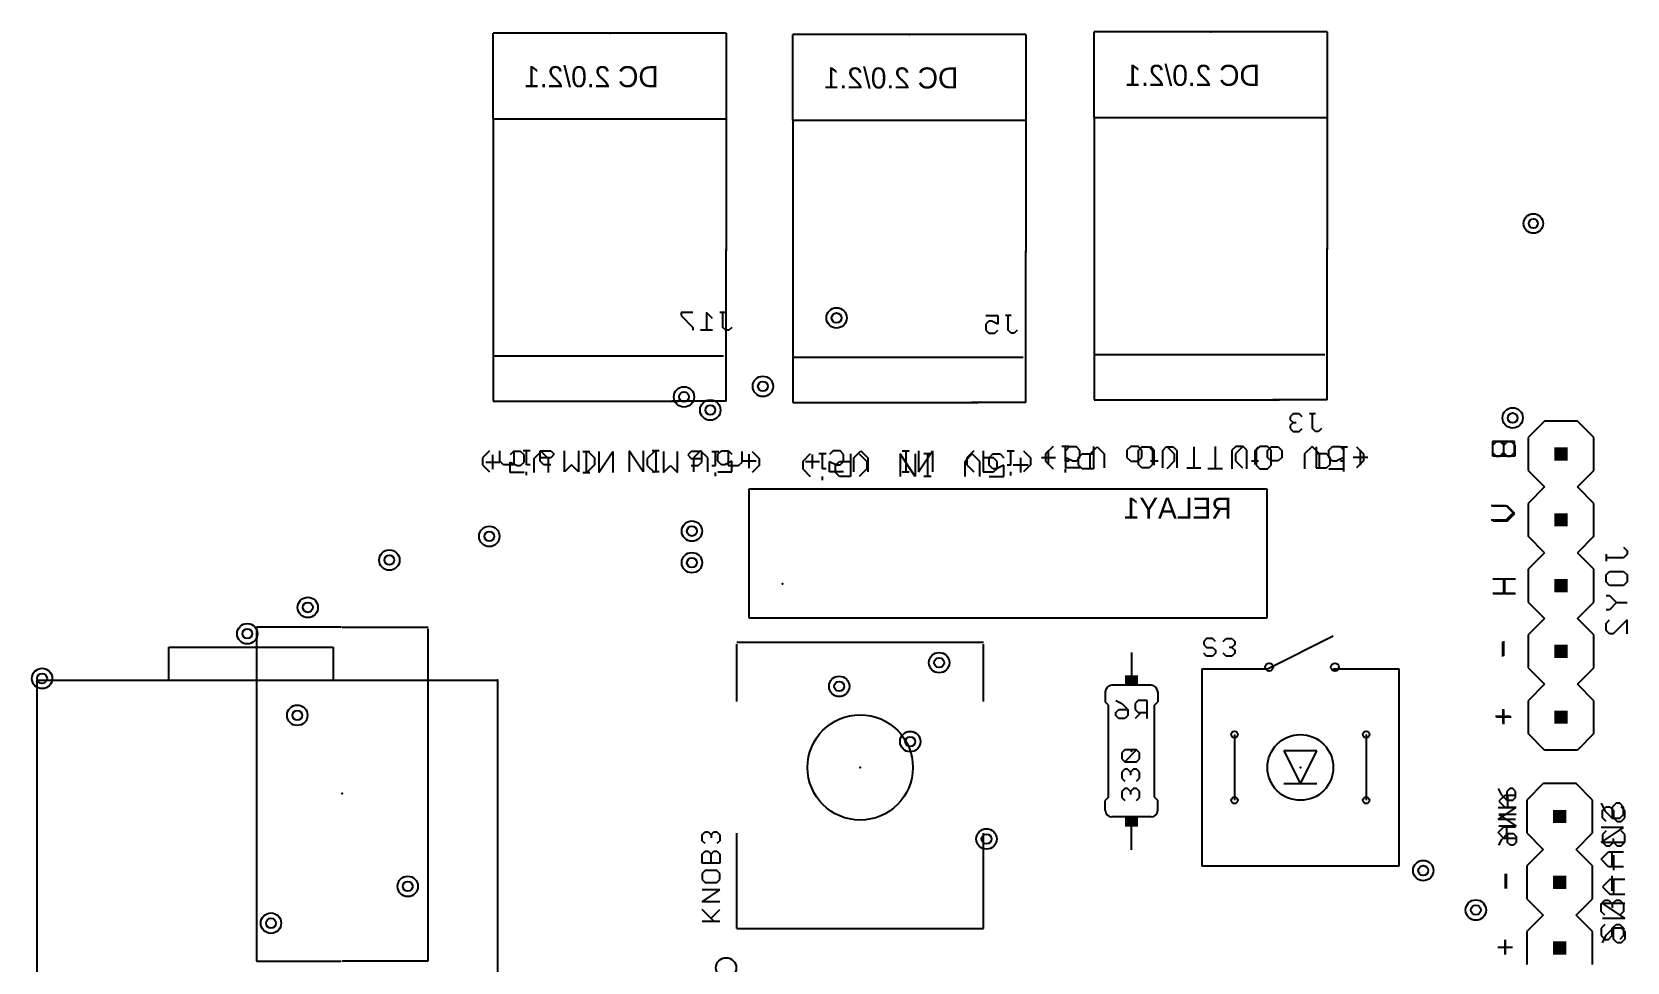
# Model space of a CAD drawing. Extents: x 0 to 100, y 1 to 103.
# Drawn here: x 38 to 99.6, y 67.5 to 103.4 of the extents above; entities that cross this region are included whole.
import ezdxf
from ezdxf.enums import TextEntityAlignment as Align

# ---------------------------------------------------------------- set-up
doc = ezdxf.new("R2010")
doc.units = 0
for name, color, linetype in [('18', 82, 'CONTINUOUS'), ('21', 253, 'CONTINUOUS'), ('22', 253, 'CONTINUOUS'), ('23', 7, 'CONTINUOUS'), ('24', 7, 'CONTINUOUS'), ('25', 253, 'CONTINUOUS'), ('26', 253, 'CONTINUOUS'), ('27', 253, 'CONTINUOUS'), ('28', 253, 'CONTINUOUS'), ('44', 253, 'CONTINUOUS'), ('52', 253, 'CONTINUOUS')]:
    doc.layers.add(name, color=color, linetype=linetype)

# ---------------------------------------------------------------- blocks, each defined once
blk = doc.blocks.new('RECT')
blk.add_solid([(-0.5, -0.5), (0.5, -0.5), (-0.5, 0.5), (0.5, 0.5)])
blk = doc.blocks.new('ROUNDV')
blk.add_circle((0, 0), 0.5)

msp = doc.modelspace()

# ---------------------------------------------------------------- linework, layer by layer
at = {"layer": '21'}
for p, q in [((49.97, 80.41), (46.68, 80.41)), ((46.68, 80.41), (46.68, 67.52)), ((50, 80.41), (53.31, 80.41)), ((53.302, 80.35), (53.302, 67.523)), ((74.7625, 79.826), (65.2375, 79.826)), ((65.2375, 77.54), (65.2375, 79.7625)), ((74.7625, 77.54), (74.7625, 79.7625)), ((85.73, 78.81), (88.27, 80.08)), ((83.19, 78.81), (83.19, 71.19)), ((83.19, 78.81), (85.73, 78.81)), ((88.27, 78.81), (90.81, 78.81)), ((90.81, 71.19), (90.81, 78.81)), ((84.46, 76.27), (84.46, 73.73)), ((89.54, 76.27), (89.54, 73.73)), ((87.635, 75.635), (86.365, 75.635)), ((86.365, 75.635), (87, 74.365)), ((87, 74.365), (87.635, 75.635)), ((87, 74.365), (86.365, 74.365)), ((87.635, 74.365), (87, 74.365)), ((65.2375, 68.777), (65.2375, 72.46)), ((74.7625, 68.777), (74.7625, 72.46)), ((90.81, 71.19), (83.19, 71.19)), ((65.2375, 68.777), (74.7625, 68.777)), ((46.68, 67.52), (49.96, 67.52)), ((53.302, 67.523), (50, 67.523))]:
    msp.add_line(p, q, dxfattribs=at)
for centre, radius in [((85.794, 78.873), 0.1524), ((88.334, 78.873), 0.1524), ((70, 75), 2.032), ((84.46, 76.27), 0.127), ((89.54, 76.27), 0.127), ((87, 75), 1.27), ((84.46, 73.73), 0.127), ((89.54, 73.73), 0.127)]:
    msp.add_circle(centre, radius, dxfattribs=at)
at = {"layer": '22'}
for p, q in [((55.8268, 100.0454), (55.8268, 89.1454)), ((55.8268, 100.0454), (64.8268, 100.0454)), ((64.8268, 100.0454), (64.8268, 94.9454)), ((67.399, 99.9954), (67.399, 89.0954)), ((67.399, 99.9954), (76.399, 99.9954)), ((76.399, 99.9954), (76.399, 94.8954)), ((79.0412, 100.097), (79.0412, 89.197)), ((79.0412, 100.097), (88.0412, 100.097)), ((88.0412, 100.097), (88.0412, 94.997)), ((64.8268, 89.1454), (64.8268, 90.2454)), ((76.399, 89.0954), (76.399, 90.1954)), ((88.0412, 89.197), (88.0412, 90.297)), ((55.8268, 89.1454), (57.7268, 89.1454)), ((64.8268, 89.1454), (62.7268, 89.1454)), ((67.399, 89.0954), (69.299, 89.0954)), ((76.399, 89.0954), (74.299, 89.0954)), ((79.0412, 89.197), (80.9412, 89.197)), ((88.0412, 89.197), (85.9412, 89.197)), ((96.429, 88.3702), (95.794, 87.7352)), ((97.699, 88.3702), (96.429, 88.3702)), ((98.334, 87.7352), (97.699, 88.3702)), ((95.794, 87.7352), (95.794, 86.4652)), ((98.334, 86.4652), (98.334, 87.7352)), ((95.794, 86.4652), (96.429, 85.8302)), ((97.699, 85.8302), (98.334, 86.4652)), ((65.7062, 85.7594), (85.7062, 85.7594)), ((65.7062, 80.7594), (65.7062, 85.7594)), ((85.7062, 85.7594), (85.7062, 80.7594)), ((96.429, 85.8302), (95.794, 85.1952)), ((98.334, 85.1952), (97.699, 85.8302)), ((95.794, 85.1952), (95.794, 83.9252)), ((98.334, 83.9252), (98.334, 85.1952)), ((96.429, 83.2902), (95.794, 83.9252)), ((98.334, 83.9252), (97.699, 83.2902)), ((96.429, 83.2902), (95.794, 82.6552)), ((98.334, 82.6552), (97.699, 83.2902)), ((95.794, 82.6552), (95.794, 81.3852)), ((98.334, 81.3852), (98.334, 82.6552)), ((95.794, 81.3852), (96.429, 80.7502)), ((97.699, 80.7502), (98.334, 81.3852)), ((85.7062, 80.7594), (65.7062, 80.7594)), ((96.429, 80.7502), (95.794, 80.1152)), ((98.334, 80.1152), (97.699, 80.7502)), ((95.794, 80.1152), (95.794, 78.8452)), ((98.334, 78.8452), (98.334, 80.1152)), ((43.294, 78.369), (43.294, 79.639)), ((43.294, 79.639), (49.644, 79.639)), ((49.644, 79.639), (49.644, 78.369)), ((38.214, 17.409), (38.214, 78.369)), ((38.214, 78.369), (43.294, 78.369)), ((43.294, 78.369), (49.644, 78.369)), ((49.644, 78.369), (55.994, 78.369)), ((55.994, 78.369), (55.994, 17.409)), ((95.794, 78.8452), (96.429, 78.2102)), ((97.699, 78.2102), (98.334, 78.8452)), ((79.462, 77.916), (79.462, 77.535)), ((81.24, 78.17), (79.716, 78.17)), ((81.494, 77.916), (81.494, 77.535)), ((96.429, 78.2102), (95.794, 77.5752)), ((98.334, 77.5752), (97.699, 78.2102)), ((79.589, 77.408), (79.462, 77.535)), ((79.589, 73.852), (79.589, 77.408)), ((81.367, 77.408), (81.494, 77.535)), ((81.367, 73.852), (81.367, 77.408)), ((95.794, 77.5752), (95.794, 76.3052)), ((98.334, 76.3052), (98.334, 77.5752)), ((96.429, 75.6702), (95.794, 76.3052)), ((98.334, 76.3052), (97.699, 75.6702)), ((97.699, 75.6702), (96.429, 75.6702)), ((96.381, 74.376), (95.746, 73.741)), ((97.651, 74.376), (96.381, 74.376)), ((98.286, 73.741), (97.651, 74.376)), ((79.589, 73.852), (79.462, 73.725)), ((79.462, 73.344), (79.462, 73.725)), ((81.367, 73.852), (81.494, 73.725)), ((81.494, 73.344), (81.494, 73.725)), ((95.746, 73.741), (95.746, 72.471)), ((98.286, 72.471), (98.286, 73.741)), ((81.24, 73.09), (79.716, 73.09)), ((95.746, 72.471), (96.381, 71.836)), ((97.651, 71.836), (98.286, 72.471)), ((96.381, 71.836), (95.746, 71.201)), ((98.286, 71.201), (97.651, 71.836)), ((95.746, 71.201), (95.746, 69.931)), ((98.286, 69.931), (98.286, 71.201)), ((95.746, 69.931), (96.381, 69.296)), ((97.651, 69.296), (98.286, 69.931)), ((96.381, 69.296), (95.746, 68.661)), ((98.286, 68.661), (97.651, 69.296)), ((95.746, 68.661), (95.746, 67.391)), ((98.286, 67.391), (98.286, 68.661))]:
    msp.add_line(p, q, dxfattribs=at)
for centre, start, end in [((79.716, 77.916), 90, 180), ((81.24, 77.916), 0, 90), ((79.716, 73.344), 180, 270), ((81.24, 73.344), 270, 0)]:
    msp.add_arc(centre, 0.254, start, end, dxfattribs=at)
at = {"layer": '23'}
for p in [(70, 75), (87, 75), (50, 74)]:
    msp.add_point(p, dxfattribs=at)
at = {"layer": '24'}
for p in [(60.3268, 103.3454), (71.899, 103.2954), (83.5412, 103.397), (66.9962, 82.0894), (55.994, 78.369), (97.064, 76.9402), (80.478, 75.63), (97.016, 68.026)]:
    msp.add_point(p, dxfattribs=at)
at = {"layer": '25'}
for p, q in [((83.3809, 79.9789), (83.2665, 79.8645)), ((83.2665, 79.8645), (83.2665, 79.7501)), ((83.2665, 79.7501), (83.3809, 79.6357)), ((83.6097, 79.9789), (83.3809, 79.9789)), ((83.3809, 79.6357), (83.6097, 79.6357)), ((83.7241, 79.8645), (83.6097, 79.9789)), ((83.6097, 79.6357), (83.7241, 79.5213)), ((83.7241, 79.5213), (83.7241, 79.4069)), ((84.0149, 79.8645), (84.1293, 79.9789)), ((84.1293, 79.9789), (84.3581, 79.9789)), ((84.3581, 79.6357), (84.2437, 79.6357)), ((84.3581, 79.9789), (84.4725, 79.8645)), ((84.4725, 79.7501), (84.3581, 79.6357)), ((84.3581, 79.6357), (84.4725, 79.5213)), ((84.4725, 79.8645), (84.4725, 79.7501)), ((84.4725, 79.5213), (84.4725, 79.4069)), ((83.3809, 79.2925), (83.2665, 79.4069)), ((83.6097, 79.2925), (83.3809, 79.2925)), ((83.7241, 79.4069), (83.6097, 79.2925)), ((84.1293, 79.2925), (84.0149, 79.4069)), ((84.3581, 79.2925), (84.1293, 79.2925)), ((84.4725, 79.4069), (84.3581, 79.2925)), ((63.8961, 72.4004), (64.0105, 72.5148)), ((63.8961, 72.1716), (63.8961, 72.4004)), ((64.0105, 72.0572), (63.8961, 72.1716)), ((64.0105, 72.5148), (64.1249, 72.5148)), ((64.1249, 72.5148), (64.2393, 72.4004)), ((64.2393, 72.4004), (64.3537, 72.5148)), ((64.2393, 72.4004), (64.2393, 72.286)), ((64.3537, 72.5148), (64.4681, 72.5148)), ((64.4681, 72.5148), (64.5825, 72.4004)), ((64.5825, 72.1716), (64.4681, 72.0572)), ((64.5825, 72.4004), (64.5825, 72.1716)), ((63.8961, 71.6519), (64.0105, 71.7663)), ((63.8961, 71.3087), (63.8961, 71.6519)), ((64.0105, 71.7663), (64.1249, 71.7663)), ((64.1249, 71.7663), (64.2393, 71.6519)), ((64.2393, 71.6519), (64.3537, 71.7663)), ((64.2393, 71.3087), (64.2393, 71.6519)), ((64.3537, 71.7663), (64.4681, 71.7663)), ((64.4681, 71.7663), (64.5825, 71.6519)), ((64.5825, 71.6519), (64.5825, 71.3087)), ((64.5825, 71.3087), (63.8961, 71.3087)), ((64.0105, 71.0179), (63.8961, 70.9035)), ((63.8961, 70.9035), (63.8961, 70.6747)), ((64.4681, 71.0179), (64.0105, 71.0179)), ((64.5825, 70.9035), (64.4681, 71.0179)), ((64.5825, 70.6747), (64.5825, 70.9035)), ((63.8961, 70.6747), (64.0105, 70.5603)), ((63.8961, 69.8119), (64.5825, 70.2695)), ((64.5825, 70.2695), (63.8961, 70.2695)), ((64.0105, 70.5603), (64.4681, 70.5603)), ((64.4681, 70.5603), (64.5825, 70.6747)), ((64.5825, 69.8119), (63.8961, 69.8119)), ((64.3537, 69.0635), (63.8961, 69.5211)), ((63.8961, 69.0635), (64.5825, 69.0635)), ((64.2393, 69.1779), (64.5825, 69.5211))]:
    msp.add_line(p, q, dxfattribs=at)
at = {"layer": '26'}
for p, q in [((63.5417, 92.5625), (63.0841, 92.5625)), ((63.0841, 92.5625), (63.0841, 92.4481)), ((63.0841, 92.4481), (63.5417, 91.9905)), ((64.2901, 92.3337), (64.0613, 92.5625)), ((64.0613, 92.5625), (64.0613, 91.8761)), ((64.8098, 92.5625), (64.581, 92.5625)), ((64.6954, 91.9905), (64.6954, 92.5625)), ((74.8583, 92.4535), (75.3159, 92.4535)), ((75.3159, 92.4535), (75.3159, 92.1103)), ((75.8355, 92.4535), (75.6067, 92.4535)), ((75.7211, 91.8815), (75.7211, 92.4535)), ((63.5417, 91.9905), (63.5417, 91.8761)), ((64.2901, 91.8761), (63.8325, 91.8761)), ((64.8098, 91.8761), (64.6954, 91.9905)), ((64.9241, 91.8761), (64.8098, 91.8761)), ((65.0385, 91.9905), (64.9241, 91.8761)), ((74.9727, 92.2247), (74.8583, 92.1103)), ((74.8583, 92.1103), (74.8583, 91.8815)), ((74.8583, 91.8815), (74.9727, 91.7671)), ((75.0871, 92.2247), (74.9727, 92.2247)), ((75.3159, 92.1103), (75.0871, 92.2247)), ((75.2015, 91.7671), (75.3159, 91.8815)), ((75.8355, 91.7671), (75.7211, 91.8815)), ((76.0643, 91.8815), (75.9499, 91.7671)), ((74.9727, 91.7671), (75.2015, 91.7671)), ((75.9499, 91.7671), (75.8355, 91.7671)), ((86.7229, 88.6541), (86.6085, 88.5397)), ((86.6085, 88.5397), (86.6085, 88.4253)), ((86.6085, 88.4253), (86.7229, 88.3109)), ((86.7229, 88.3109), (86.6085, 88.1965)), ((86.6085, 88.1965), (86.6085, 88.0821)), ((86.9517, 88.6541), (86.7229, 88.6541)), ((86.7229, 88.3109), (86.8373, 88.3109)), ((87.0661, 88.5397), (86.9517, 88.6541)), ((87.5857, 88.6541), (87.3569, 88.6541)), ((87.4713, 88.0821), (87.4713, 88.6541)), ((86.6085, 88.0821), (86.7229, 87.9677)), ((86.7229, 87.9677), (86.9517, 87.9677)), ((86.9517, 87.9677), (87.0661, 88.0821)), ((87.5857, 87.9677), (87.4713, 88.0821)), ((87.7001, 87.9677), (87.5857, 87.9677)), ((87.8145, 88.0821), (87.7001, 87.9677)), ((98.8049, 83.2324), (98.8049, 82.9613)), ((99.4828, 83.5036), (99.6184, 83.368)), ((99.6184, 83.2324), (99.4828, 83.0969)), ((99.6184, 83.368), (99.6184, 83.2324)), ((99.4828, 83.0969), (98.8049, 83.0969)), ((98.8049, 82.4325), (98.9405, 82.5681)), ((98.9405, 82.5681), (99.4828, 82.5681)), ((99.4828, 82.5681), (99.6184, 82.4325)), ((98.8049, 82.1613), (98.8049, 82.4325)), ((98.9405, 82.0258), (98.8049, 82.1613)), ((99.4828, 82.0258), (98.9405, 82.0258)), ((99.6184, 82.1613), (99.4828, 82.0258)), ((99.6184, 82.4325), (99.6184, 82.1613)), ((98.8049, 81.6326), (98.9405, 81.6326)), ((98.9405, 81.6326), (99.2117, 81.3614)), ((99.2117, 81.3614), (98.9405, 81.0902)), ((99.2117, 81.3614), (99.6184, 81.3614)), ((98.9405, 81.0902), (98.8049, 81.0902)), ((98.8049, 80.5615), (98.9405, 80.697)), ((98.8049, 80.2903), (98.8049, 80.5615)), ((98.9405, 80.1547), (98.8049, 80.2903)), ((99.0761, 80.1547), (98.9405, 80.1547)), ((99.6184, 80.697), (99.0761, 80.1547)), ((99.6184, 80.1547), (99.6184, 80.697)), ((79.8773, 77.5797), (80.1061, 77.4653)), ((79.8773, 77.1221), (79.9917, 77.2365)), ((79.8773, 77.0077), (79.8773, 77.1221)), ((79.9917, 77.2365), (80.3349, 77.2365)), ((80.1061, 77.4653), (80.3349, 77.2365)), ((80.3349, 77.2365), (80.3349, 77.0077)), ((80.7401, 77.5797), (80.6257, 77.4653)), ((80.6257, 77.4653), (80.6257, 77.2365)), ((80.6257, 77.2365), (80.7401, 77.1221)), ((80.8545, 77.1221), (80.6257, 76.8933)), ((81.0833, 77.5797), (80.7401, 77.5797)), ((80.7401, 77.1221), (81.0833, 77.1221)), ((81.0833, 76.8933), (81.0833, 77.5797)), ((79.9917, 76.8933), (79.8773, 77.0077)), ((80.2205, 76.8933), (79.9917, 76.8933)), ((80.3349, 77.0077), (80.2205, 76.8933)), ((98.6647, 73.3409), (98.8087, 73.485)), ((98.6647, 73.0528), (98.6647, 73.3409)), ((98.8087, 73.485), (98.9528, 73.485)), ((98.9528, 73.485), (99.0968, 73.3409)), ((99.0968, 73.3409), (99.0968, 73.0528)), ((99.529, 73.3409), (99.3849, 73.485)), ((99.529, 73.0528), (99.529, 73.3409)), ((98.8087, 72.9088), (98.6647, 73.0528)), ((99.0968, 73.0528), (99.2409, 72.9088)), ((99.2409, 72.9088), (99.3849, 72.9088)), ((99.3849, 72.9088), (99.529, 73.0528)), ((98.8087, 72.5495), (98.6647, 72.4054)), ((98.6647, 72.4054), (98.6647, 72.1173)), ((98.6647, 72.1173), (98.8087, 71.9733)), ((98.9528, 71.9733), (99.0968, 72.1173)), ((99.0968, 72.1173), (99.0968, 72.2614)), ((99.0968, 72.1173), (99.2409, 71.9733)), ((99.529, 72.4054), (99.3849, 72.5495)), ((99.3849, 71.9733), (99.529, 72.1173)), ((99.529, 72.1173), (99.529, 72.4054)), ((98.8087, 71.9733), (98.9528, 71.9733)), ((99.0968, 71.614), (99.0968, 71.0377)), ((99.2409, 71.9733), (99.3849, 71.9733)), ((98.9528, 70.6784), (98.6647, 70.3903)), ((98.6647, 70.3903), (98.9528, 70.1022)), ((99.529, 70.6784), (98.9528, 70.6784)), ((99.0968, 70.6784), (99.0968, 70.1022)), ((99.529, 69.7429), (98.6647, 69.7429)), ((98.6647, 69.7429), (99.529, 69.1667)), ((98.9528, 70.1022), (99.529, 70.1022)), ((99.529, 69.1667), (98.6647, 69.1667)), ((98.6647, 68.2312), (98.8087, 68.5193)), ((98.8087, 68.5193), (99.0968, 68.8074)), ((99.0968, 68.8074), (99.3849, 68.8074)), ((99.0968, 68.3752), (99.0968, 68.8074)), ((99.3849, 68.8074), (99.529, 68.6634)), ((99.529, 68.6634), (99.529, 68.3752)), ((99.2409, 68.2312), (99.0968, 68.3752)), ((99.3849, 68.2312), (99.2409, 68.2312)), ((99.529, 68.3752), (99.3849, 68.2312))]:
    msp.add_line(p, q, dxfattribs=at)
at = {"layer": '27'}
for p, q in [((94.4395, 87.4406), (94.5809, 87.582)), ((94.5809, 87.582), (94.7223, 87.582)), ((94.7223, 87.582), (94.8636, 87.4406)), ((94.8636, 87.4406), (95.005, 87.582)), ((95.005, 87.582), (95.1464, 87.582)), ((95.1464, 87.582), (95.2878, 87.4406)), ((55.6901, 87.2266), (55.4189, 86.9554)), ((55.4189, 86.9554), (55.4189, 86.6843)), ((56.0833, 86.8199), (56.0833, 87.2266)), ((56.6256, 87.2266), (56.6256, 86.6843)), ((57.2493, 87.2266), (56.9781, 87.2266)), ((57.1137, 86.6843), (57.1137, 87.2266)), ((57.6425, 86.8199), (57.6425, 87.2266)), ((57.6425, 87.2266), (58.0492, 87.2266)), ((58.0492, 86.9554), (57.6425, 86.9554)), ((58.0492, 87.2266), (58.1848, 87.091)), ((58.1848, 87.091), (58.0492, 86.9554)), ((58.578, 86.4131), (58.578, 87.2266)), ((59.1203, 87.2266), (59.1203, 86.4131)), ((59.4728, 87.2266), (59.744, 86.9554)), ((59.744, 86.9554), (59.744, 86.6843)), ((61.615, 86.4131), (61.0727, 87.2266)), ((61.0727, 87.2266), (61.0727, 86.4131)), ((61.615, 87.2266), (61.615, 86.4131)), ((62.2387, 87.2266), (61.9676, 87.2266)), ((62.1031, 87.2266), (62.1031, 86.4131)), ((63.8386, 87.2266), (63.5674, 86.9554)), ((63.5674, 86.9554), (63.5674, 86.4131)), ((64.1098, 86.9554), (63.8386, 87.2266)), ((64.1098, 86.4131), (64.1098, 86.9554)), ((64.503, 87.091), (64.6385, 87.2266)), ((64.503, 86.8199), (64.503, 87.091)), ((64.6385, 87.2266), (64.9097, 87.2266)), ((64.9097, 87.2266), (65.0453, 87.091)), ((65.7096, 86.5487), (65.7096, 87.091)), ((68.0681, 87.103), (67.78, 86.8149)), ((68.6918, 87.103), (68.4037, 87.103)), ((68.5478, 86.5268), (68.5478, 87.103)), ((69.6273, 87.103), (69.6273, 86.2387)), ((69.9629, 87.103), (70.251, 86.8149)), ((72.122, 86.2387), (71.5458, 87.103)), ((71.5458, 87.103), (71.5458, 86.2387)), ((72.122, 87.103), (72.122, 86.2387)), ((72.7457, 87.103), (72.4576, 87.103)), ((72.6017, 87.103), (72.6017, 86.2387)), ((74.3287, 87.103), (74.0405, 86.8149)), ((74.6168, 86.8149), (74.3287, 87.103)), ((74.9761, 86.9589), (75.1201, 87.103)), ((74.9761, 86.6708), (74.9761, 86.9589)), ((75.1201, 87.103), (75.4082, 87.103)), ((75.4082, 87.103), (75.5523, 86.9589)), ((76.1997, 86.3827), (76.1997, 86.9589)), ((77.4501, 87.395), (77.1619, 87.1069)), ((77.1619, 87.1069), (77.1619, 86.8188)), ((78.0737, 87.395), (77.7856, 87.395)), ((77.9297, 86.8188), (77.9297, 87.395)), ((78.433, 86.9628), (78.5771, 87.1069)), ((78.433, 86.6747), (78.433, 86.9628)), ((78.5771, 87.1069), (79.0093, 87.1069)), ((79.0093, 87.395), (79.0093, 86.5307)), ((80.4481, 87.395), (80.3041, 87.2509)), ((80.3041, 87.2509), (80.3041, 86.9628)), ((80.3041, 86.9628), (80.4481, 86.8188)), ((80.7362, 87.395), (80.4481, 87.395)), ((80.8803, 87.2509), (80.7362, 87.395)), ((80.7362, 86.8188), (80.8803, 86.9628)), ((80.8803, 86.9628), (80.8803, 87.2509)), ((81.3599, 87.2509), (81.2159, 87.395)), ((81.3599, 86.6747), (81.3599, 87.2509)), ((81.8395, 87.395), (82.1277, 87.1069)), ((82.1277, 87.1069), (82.1277, 86.8188)), ((83.7106, 87.395), (83.7106, 86.5307)), ((84.502, 87.395), (84.358, 87.2509)), ((84.358, 87.2509), (84.358, 86.5307)), ((84.7901, 87.395), (84.502, 87.395)), ((84.9342, 87.2509), (84.7901, 87.395)), ((84.9342, 86.5307), (84.9342, 87.2509)), ((85.4376, 87.395), (85.2935, 87.2509)), ((85.2935, 87.2509), (85.2935, 86.6747)), ((85.7257, 87.395), (85.4376, 87.395)), ((85.8697, 87.2509), (85.7257, 87.395)), ((85.8697, 86.6747), (85.8697, 87.2509)), ((87.4527, 87.395), (87.1645, 87.1069)), ((87.1645, 87.1069), (87.1645, 86.5307)), ((87.7408, 87.1069), (87.4527, 87.395)), ((87.7408, 86.5307), (87.7408, 87.1069)), ((88.1001, 87.2509), (88.2441, 87.395)), ((88.1001, 86.9628), (88.1001, 87.2509)), ((88.2441, 86.8188), (88.1001, 86.9628)), ((88.2441, 87.395), (88.5322, 87.395)), ((88.6763, 86.9628), (88.3882, 86.8188)), ((88.5322, 87.395), (88.6763, 87.2509)), ((88.6763, 86.5307), (88.6763, 86.9628)), ((89.6118, 86.9628), (89.0356, 86.9628)), ((89.3237, 86.6747), (89.3237, 87.2509)), ((94.4395, 87.0164), (94.4395, 87.4406)), ((95.2878, 87.0164), (94.4395, 87.0164)), ((94.8636, 87.0164), (94.8636, 87.4406)), ((95.2878, 87.4406), (95.2878, 87.0164)), ((55.4189, 86.6843), (55.6901, 86.4131)), ((56.2189, 86.6843), (56.0833, 86.8199)), ((56.6256, 86.6843), (56.2189, 86.6843)), ((57.2493, 86.6843), (57.1137, 86.6843)), ((57.1137, 86.2775), (57.1137, 86.4131)), ((57.7781, 86.6843), (57.6425, 86.8199)), ((58.0492, 86.6843), (57.7781, 86.6843)), ((58.8492, 86.6843), (58.578, 86.4131)), ((59.1203, 86.4131), (58.8492, 86.6843)), ((59.744, 86.6843), (59.4728, 86.4131)), ((62.2387, 86.4131), (61.9676, 86.4131)), ((64.6385, 86.6843), (64.503, 86.8199)), ((64.503, 86.4131), (65.0453, 86.4131)), ((64.7741, 86.6843), (64.6385, 86.6843)), ((65.0453, 86.8199), (64.7741, 86.6843)), ((65.0453, 86.4131), (65.0453, 86.8199)), ((65.9808, 86.8199), (65.4385, 86.8199)), ((67.78, 86.8149), (67.78, 86.5268)), ((67.78, 86.5268), (68.0681, 86.2387)), ((68.6918, 86.5268), (68.5478, 86.5268)), ((69.0511, 86.6708), (69.1952, 86.8149)), ((69.0511, 86.3827), (69.0511, 86.6708)), ((69.1952, 86.2387), (69.0511, 86.3827)), ((69.1952, 86.8149), (69.6273, 86.8149)), ((70.251, 86.5268), (69.9629, 86.2387)), ((70.251, 86.8149), (70.251, 86.5268)), ((74.0405, 86.8149), (74.0405, 86.2387)), ((74.6168, 86.2387), (74.6168, 86.8149)), ((75.1201, 86.5268), (74.9761, 86.6708)), ((75.2642, 86.5268), (75.1201, 86.5268)), ((75.5523, 86.6708), (75.2642, 86.5268)), ((75.5523, 86.2387), (75.5523, 86.6708)), ((76.4878, 86.6708), (75.9116, 86.6708)), ((77.1619, 86.8188), (77.4501, 86.5307)), ((78.0737, 86.8188), (77.9297, 86.8188)), ((77.9297, 86.3866), (77.9297, 86.5307)), ((78.5771, 86.5307), (78.433, 86.6747)), ((79.0093, 86.5307), (78.5771, 86.5307)), ((80.4481, 86.8188), (80.7362, 86.8188)), ((81.504, 86.8188), (81.2159, 86.8188)), ((82.1277, 86.8188), (81.8395, 86.5307)), ((83.9987, 86.5307), (83.4225, 86.5307)), ((85.2935, 86.6747), (85.4376, 86.5307)), ((85.4376, 86.5307), (85.7257, 86.5307)), ((85.7257, 86.5307), (85.8697, 86.6747)), ((88.1001, 86.5307), (88.6763, 86.5307)), ((88.3882, 86.8188), (88.2441, 86.8188)), ((68.5478, 86.0946), (68.5478, 86.2387)), ((69.6273, 86.2387), (69.1952, 86.2387)), ((72.7457, 86.2387), (72.4576, 86.2387)), ((74.9761, 86.2387), (75.5523, 86.2387)), ((95.005, 85.082), (94.4395, 85.082)), ((95.2878, 84.7992), (95.005, 85.082)), ((94.4395, 84.5164), (95.005, 84.5164)), ((95.005, 84.5164), (95.2878, 84.7992)), ((94.4395, 82.282), (95.2878, 82.282)), ((94.8636, 81.7164), (94.8636, 82.282)), ((95.2878, 81.7164), (94.4395, 81.7164)), ((94.8136, 79.2864), (94.8136, 79.852)), ((94.8536, 76.6664), (94.8536, 77.2319)), ((94.5709, 76.9492), (95.1364, 76.9492)), ((94.6389, 74.1818), (94.7512, 73.9573)), ((94.7512, 73.9573), (94.9757, 73.7328)), ((95.088, 74.1818), (94.9757, 74.0695)), ((94.9757, 74.0695), (94.9757, 73.7328)), ((95.2002, 74.1818), (95.088, 74.1818)), ((95.3125, 74.0695), (95.2002, 74.1818)), ((95.3125, 73.845), (95.3125, 74.0695)), ((94.6389, 72.9961), (95.3125, 73.4452)), ((95.3125, 73.4452), (94.6389, 73.4452)), ((94.9757, 73.7328), (95.2002, 73.7328)), ((95.2002, 73.7328), (95.3125, 73.845)), ((98.6155, 73.616), (98.7595, 73.3279)), ((98.7595, 73.3279), (99.0476, 73.0398)), ((99.1917, 73.616), (99.0476, 73.472)), ((99.0476, 73.472), (99.0476, 73.0398)), ((99.3357, 73.616), (99.1917, 73.616)), ((99.4798, 73.472), (99.3357, 73.616)), ((99.4798, 73.1839), (99.4798, 73.472)), ((95.3125, 72.9961), (94.6389, 72.9961)), ((94.6389, 72.484), (94.8635, 72.7086)), ((94.8635, 72.7086), (95.3125, 72.7086)), ((94.9757, 72.2595), (94.9757, 72.7086)), ((99.0476, 73.0398), (99.3357, 73.0398)), ((99.3357, 73.0398), (99.4798, 73.1839)), ((94.8635, 72.2595), (94.6389, 72.484)), ((95.3125, 72.2595), (94.8635, 72.2595)), ((98.6155, 72.1043), (99.4798, 72.6805)), ((99.4798, 72.6805), (98.6155, 72.6805)), ((99.4798, 72.1043), (98.6155, 72.1043)), ((98.6155, 71.4569), (98.9036, 71.745)), ((98.9036, 71.745), (99.4798, 71.745)), ((99.0476, 71.1688), (99.0476, 71.745)), ((94.9256, 70.3322), (94.9256, 70.8978)), ((98.9036, 71.1688), (98.6155, 71.4569)), ((99.4798, 71.1688), (98.9036, 71.1688)), ((99.0476, 70.2332), (99.0476, 70.8095)), ((98.6155, 69.7299), (98.7595, 69.8739)), ((98.6155, 69.4418), (98.6155, 69.7299)), ((98.7595, 69.8739), (98.9036, 69.8739)), ((98.9036, 69.8739), (99.0476, 69.7299)), ((99.0476, 69.7299), (99.1917, 69.8739)), ((99.0476, 69.7299), (99.0476, 69.5858)), ((99.1917, 69.8739), (99.3357, 69.8739)), ((99.3357, 69.8739), (99.4798, 69.7299)), ((99.4798, 69.7299), (99.4798, 69.4418)), ((98.7595, 69.2977), (98.6155, 69.4418)), ((99.4798, 69.4418), (99.3357, 69.2977)), ((98.7595, 68.9384), (98.6155, 68.7944)), ((98.6155, 68.7944), (98.6155, 68.5063)), ((98.6155, 68.5063), (98.7595, 68.3622)), ((98.9036, 68.3622), (99.0476, 68.5063)), ((99.0476, 68.7944), (99.1917, 68.9384)), ((99.0476, 68.5063), (99.0476, 68.7944)), ((99.1917, 68.9384), (99.3357, 68.9384)), ((99.3357, 68.9384), (99.4798, 68.7944)), ((99.4798, 68.5063), (99.3357, 68.3622)), ((99.4798, 68.7944), (99.4798, 68.5063)), ((94.6229, 68.055), (95.1884, 68.055)), ((94.9056, 67.7722), (94.9056, 68.3377)), ((98.7595, 68.3622), (98.9036, 68.3622))]:
    msp.add_line(p, q, dxfattribs=at)
at = {"layer": '28'}
for p, q in [((95.2678, 87.581), (94.4195, 87.581)), ((94.4195, 87.581), (94.4195, 87.1568)), ((94.8436, 87.581), (94.8436, 87.1568)), ((95.2678, 87.1568), (95.2678, 87.581)), ((55.813, 86.5205), (55.813, 87.0628)), ((56.6129, 87.1984), (56.4773, 87.0628)), ((56.8841, 87.1984), (56.6129, 87.1984)), ((57.0196, 87.0628), (56.8841, 87.1984)), ((57.0196, 86.7917), (57.0196, 87.0628)), ((57.4128, 86.9272), (57.684, 87.1984)), ((57.4128, 86.3849), (57.4128, 86.9272)), ((57.684, 87.1984), (57.9552, 86.9272)), ((57.9552, 86.9272), (57.9552, 86.3849)), ((59.2839, 87.1984), (59.555, 87.1984)), ((59.4195, 87.1984), (59.4195, 86.3849)), ((59.9076, 87.1984), (59.9076, 86.3849)), ((59.9076, 86.3849), (60.4499, 87.1984)), ((60.4499, 87.1984), (60.4499, 86.3849)), ((62.0498, 87.1984), (61.7786, 86.9272)), ((61.7786, 86.9272), (61.7786, 86.6561)), ((62.4023, 87.1984), (62.4023, 86.3849)), ((62.9446, 86.3849), (62.9446, 87.1984)), ((63.4734, 87.1984), (63.3378, 87.0628)), ((63.3378, 87.0628), (63.4734, 86.9272)), ((63.8801, 87.1984), (63.4734, 87.1984)), ((63.4734, 86.9272), (63.8801, 86.9272)), ((63.8801, 86.7917), (63.8801, 87.1984)), ((64.2733, 87.1984), (64.5445, 87.1984)), ((64.4089, 86.6561), (64.4089, 87.1984)), ((64.897, 87.1984), (64.897, 86.6561)), ((65.4393, 86.7917), (65.4393, 87.1984)), ((65.8325, 87.1984), (66.1037, 86.9272)), ((66.1037, 86.9272), (66.1037, 86.6561)), ((68.1546, 86.5459), (68.1546, 87.0882)), ((68.9545, 87.2238), (68.8189, 87.0882)), ((69.2257, 87.2238), (68.9545, 87.2238)), ((69.3612, 87.0882), (69.2257, 87.2238)), ((69.3612, 86.8171), (69.3612, 87.0882)), ((69.7544, 86.9526), (70.0256, 87.2238)), ((69.7544, 86.4103), (69.7544, 86.9526)), ((70.0256, 87.2238), (70.2968, 86.9526)), ((70.2968, 86.9526), (70.2968, 86.4103)), ((71.6255, 87.2238), (71.8966, 87.2238)), ((71.7611, 87.2238), (71.7611, 86.4103)), ((72.2492, 87.2238), (72.2492, 86.4103)), ((72.2492, 86.4103), (72.7915, 87.2238)), ((72.7915, 87.2238), (72.7915, 86.4103)), ((74.3914, 87.2238), (74.1202, 86.9526)), ((74.1202, 86.9526), (74.1202, 86.6815)), ((74.7439, 87.2238), (74.7439, 86.4103)), ((75.1506, 86.9526), (74.7439, 86.9526)), ((75.2862, 86.8171), (75.1506, 86.9526)), ((75.6794, 87.2238), (75.9506, 87.2238)), ((75.815, 86.6815), (75.815, 87.2238)), ((76.3031, 87.2238), (76.5742, 86.9526)), ((76.5742, 86.9526), (76.5742, 86.6815)), ((77.0055, 86.9688), (77.5479, 86.9688)), ((77.2767, 86.6976), (77.2767, 87.24)), ((78.0766, 87.3756), (77.9411, 87.24)), ((77.9411, 86.5621), (77.9411, 86.9688)), ((77.9411, 86.9688), (78.2122, 86.8332)), ((78.3478, 87.3756), (78.0766, 87.3756)), ((78.4834, 87.24), (78.3478, 87.3756)), ((78.3478, 86.8332), (78.4834, 86.9688)), ((78.4834, 86.9688), (78.4834, 87.24)), ((78.8766, 87.1044), (79.1477, 87.3756)), ((78.8766, 86.5621), (78.8766, 87.1044)), ((79.1477, 87.3756), (79.4189, 87.1044)), ((79.4189, 87.1044), (79.4189, 86.5621)), ((80.7476, 87.24), (80.8832, 87.3756)), ((80.7476, 86.6976), (80.7476, 87.24)), ((80.8832, 87.3756), (81.1544, 87.3756)), ((81.1544, 87.3756), (81.2899, 87.24)), ((81.2899, 87.24), (81.2899, 86.6976)), ((81.6831, 87.24), (81.8187, 87.3756)), ((81.6831, 86.5621), (81.6831, 87.24)), ((81.8187, 87.3756), (82.0899, 87.3756)), ((82.0899, 87.3756), (82.2255, 87.24)), ((82.2255, 87.24), (82.2255, 86.5621)), ((82.8898, 87.3756), (82.8898, 86.5621)), ((84.7609, 87.3756), (84.4897, 87.1044)), ((84.4897, 87.1044), (84.4897, 86.8332)), ((85.249, 87.24), (85.3845, 87.3756)), ((85.249, 86.6976), (85.249, 87.24)), ((85.737, 87.24), (85.8726, 87.3756)), ((85.737, 86.9688), (85.737, 87.24)), ((85.8726, 86.8332), (85.737, 86.9688)), ((85.8726, 87.3756), (86.1438, 87.3756)), ((86.1438, 87.3756), (86.2794, 87.24)), ((86.2794, 86.9688), (86.1438, 86.8332)), ((86.2794, 87.24), (86.2794, 86.9688)), ((87.6081, 87.3756), (87.6081, 86.5621)), ((88.0148, 87.1044), (87.6081, 87.1044)), ((88.1504, 86.9688), (88.0148, 87.1044)), ((88.1504, 86.6976), (88.1504, 86.9688)), ((88.5436, 87.3756), (88.8148, 87.3756)), ((88.6792, 86.8332), (88.6792, 87.3756)), ((89.1673, 87.3756), (89.4384, 87.1044)), ((89.4384, 87.1044), (89.4384, 86.8332)), ((94.4195, 87.1568), (94.5609, 87.0155)), ((94.5609, 87.0155), (94.7023, 87.0155)), ((94.7023, 87.0155), (94.8436, 87.1568)), ((94.8436, 87.1568), (94.985, 87.0155)), ((94.985, 87.0155), (95.1264, 87.0155)), ((95.1264, 87.0155), (95.2678, 87.1568)), ((55.5418, 86.7917), (56.0841, 86.7917)), ((56.4773, 86.3849), (56.4773, 86.7917)), ((56.4773, 86.7917), (56.7485, 86.6561)), ((57.0196, 86.3849), (56.4773, 86.3849)), ((56.7485, 86.6561), (56.8841, 86.6561)), ((56.8841, 86.6561), (57.0196, 86.7917)), ((59.2839, 86.3849), (59.555, 86.3849)), ((61.7786, 86.6561), (62.0498, 86.3849)), ((62.4023, 86.3849), (62.6734, 86.6561)), ((62.6734, 86.6561), (62.9446, 86.3849)), ((63.4734, 86.6561), (63.7445, 86.6561)), ((63.7445, 86.6561), (63.8801, 86.7917)), ((64.2733, 86.6561), (64.4089, 86.6561)), ((64.4089, 86.2493), (64.4089, 86.3849)), ((64.897, 86.6561), (65.3037, 86.6561)), ((65.3037, 86.6561), (65.4393, 86.7917)), ((66.1037, 86.6561), (65.8325, 86.3849)), ((67.8834, 86.8171), (68.4257, 86.8171)), ((68.8189, 86.4103), (68.8189, 86.8171)), ((68.8189, 86.8171), (69.0901, 86.6815)), ((69.3612, 86.4103), (68.8189, 86.4103)), ((69.0901, 86.6815), (69.2257, 86.6815)), ((69.2257, 86.6815), (69.3612, 86.8171)), ((71.6255, 86.4103), (71.8966, 86.4103)), ((74.1202, 86.6815), (74.3914, 86.4103)), ((74.7439, 86.4103), (75.1506, 86.4103)), ((75.1506, 86.4103), (75.2862, 86.5459)), ((75.2862, 86.5459), (75.2862, 86.8171)), ((75.6794, 86.6815), (75.815, 86.6815)), ((75.815, 86.2747), (75.815, 86.4103)), ((76.5742, 86.6815), (76.3031, 86.4103)), ((78.4834, 86.5621), (77.9411, 86.5621)), ((78.2122, 86.8332), (78.3478, 86.8332)), ((80.8832, 86.5621), (80.7476, 86.6976)), ((81.1544, 86.5621), (80.8832, 86.5621)), ((81.2899, 86.6976), (81.1544, 86.5621)), ((82.6187, 86.5621), (83.161, 86.5621)), ((84.4897, 86.8332), (84.7609, 86.5621)), ((85.1134, 86.8332), (85.3845, 86.8332)), ((86.1438, 86.8332), (85.8726, 86.8332)), ((87.6081, 86.5621), (88.0148, 86.5621)), ((88.0148, 86.5621), (88.1504, 86.6976)), ((88.5436, 86.8332), (88.6792, 86.8332)), ((88.6792, 86.4265), (88.6792, 86.5621)), ((89.4384, 86.8332), (89.1673, 86.5621)), ((94.3675, 85.108), (94.933, 85.108)), ((94.933, 85.108), (95.2158, 84.8252)), ((94.933, 84.5425), (94.3675, 84.5425)), ((95.2158, 84.8252), (94.933, 84.5425)), ((95.3118, 82.275), (94.4635, 82.275)), ((94.8876, 82.275), (94.8876, 81.7095)), ((94.4635, 81.7095), (95.3118, 81.7095)), ((94.8496, 79.873), (94.8496, 79.3075)), ((94.8146, 77.256), (94.8146, 76.6904)), ((94.5319, 76.9732), (95.0974, 76.9732)), ((80.2157, 75.6783), (80.1013, 75.5639)), ((80.1013, 75.5639), (80.1013, 75.3351)), ((80.1013, 75.3351), (80.2157, 75.2207)), ((80.6733, 75.6783), (80.2157, 75.6783)), ((80.2157, 75.2207), (80.6733, 75.6783)), ((80.2157, 75.2207), (80.6733, 75.2207)), ((80.7877, 75.5639), (80.6733, 75.6783)), ((80.6733, 75.2207), (80.7877, 75.3351)), ((80.7877, 75.3351), (80.7877, 75.5639)), ((80.2157, 74.9299), (80.1013, 74.8155)), ((80.1013, 74.8155), (80.1013, 74.5867)), ((80.1013, 74.5867), (80.2157, 74.4723)), ((80.3301, 74.9299), (80.2157, 74.9299)), ((80.4445, 74.8155), (80.3301, 74.9299)), ((80.5589, 74.9299), (80.4445, 74.8155)), ((80.4445, 74.8155), (80.4445, 74.7011)), ((80.6733, 74.9299), (80.5589, 74.9299)), ((80.7877, 74.8155), (80.6733, 74.9299)), ((80.6733, 74.4723), (80.7877, 74.5867)), ((80.7877, 74.5867), (80.7877, 74.8155)), ((80.2157, 74.1814), (80.1013, 74.067)), ((80.1013, 74.067), (80.1013, 73.8383)), ((80.3301, 74.1814), (80.2157, 74.1814)), ((80.4445, 74.067), (80.3301, 74.1814)), ((80.5589, 74.1814), (80.4445, 74.067)), ((80.4445, 74.067), (80.4445, 73.9526)), ((80.6733, 74.1814), (80.5589, 74.1814)), ((80.7877, 74.067), (80.6733, 74.1814)), ((80.7877, 73.8383), (80.7877, 74.067)), ((80.1013, 73.8383), (80.2157, 73.7239)), ((80.6733, 73.7239), (80.7877, 73.8383)), ((94.8905, 73.9165), (94.6659, 73.692)), ((94.6659, 73.692), (94.8905, 73.4674)), ((95.3395, 73.9165), (94.8905, 73.9165)), ((94.8905, 73.4674), (95.3395, 73.4674)), ((95.0027, 73.9165), (95.0027, 73.4674)), ((95.3395, 73.1799), (94.6659, 73.1799)), ((94.6659, 73.1799), (95.3395, 72.7308)), ((95.3395, 72.7308), (94.6659, 72.7308)), ((94.6659, 71.9942), (94.7782, 72.2187)), ((94.7782, 72.2187), (95.0027, 72.4432)), ((95.0027, 72.4432), (95.2272, 72.4432)), ((95.0027, 72.1065), (95.0027, 72.4432)), ((95.115, 71.9942), (95.0027, 72.1065)), ((95.2272, 72.4432), (95.3395, 72.331)), ((95.3395, 72.1065), (95.2272, 71.9942)), ((95.3395, 72.331), (95.3395, 72.1065)), ((95.2272, 71.9942), (95.115, 71.9942)), ((94.9426, 70.8858), (94.9426, 70.3203)), ((94.6289, 68.058), (95.1944, 68.058)), ((94.9116, 68.3408), (94.9116, 67.7752))]:
    msp.add_line(p, q, dxfattribs=at)
at = {"layer": '44'}
for centre, radius in [((96, 96), 0.175), ((69.088, 92.3544), 0.1905), ((63.1952, 89.3064), 0.1905), ((66.2432, 89.7128), 0.1905), ((64.2112, 88.7984), 0.1905), ((95.1992, 88.4936), 0.1905), ((55.6768, 83.9216), 0.1905), ((63.5, 84.1248), 0.1905), ((51.816, 83.0072), 0.1905), ((63.5, 82.9056), 0.1905), ((48.6664, 81.1784), 0.1905), ((46.3296, 80.1624), 0.1905), ((73.0504, 79.0448), 0.1905), ((38.4048, 78.4352), 0.1905), ((69.1896, 78.1304), 0.1905), ((48.26, 77.0128), 0.1905), ((71.9328, 75.9968), 0.1905), ((74.8792, 72.2376), 0.1905), ((91.7448, 71.0184), 0.1905), ((52.5272, 70.4088), 0.1905), ((93.7768, 69.4944), 0.1905), ((47.244, 68.9864), 0.1905)]:
    msp.add_circle(centre, radius, dxfattribs=at)
at = {"layer": '52'}
for p, q in [((55.8268, 100.0454), (55.8268, 103.3454)), ((64.8268, 103.3454), (55.8268, 103.3454)), ((64.8268, 103.3454), (64.8268, 100.0454)), ((67.399, 99.9954), (67.399, 103.2954)), ((76.399, 103.2954), (67.399, 103.2954)), ((76.399, 103.2954), (76.399, 99.9954)), ((79.0412, 100.097), (79.0412, 103.397)), ((88.0412, 103.397), (79.0412, 103.397)), ((88.0412, 103.397), (88.0412, 100.097)), ((55.8268, 100.0454), (64.8268, 100.0454)), ((55.8268, 100.0454), (55.8268, 90.8954)), ((64.8268, 100.0454), (64.8268, 94.9954)), ((67.399, 99.9954), (76.399, 99.9954)), ((67.399, 99.9954), (67.399, 90.8454)), ((76.399, 99.9954), (76.399, 94.9454)), ((79.0412, 100.097), (88.0412, 100.097)), ((79.0412, 100.097), (79.0412, 90.947)), ((88.0412, 100.097), (88.0412, 95.047)), ((64.8268, 94.9954), (64.8268, 94.9454)), ((64.8268, 89.1454), (64.8268, 94.9954)), ((76.399, 94.9454), (76.399, 94.8954)), ((76.399, 89.0954), (76.399, 94.9454)), ((88.0412, 95.047), (88.0412, 94.997)), ((88.0412, 89.197), (88.0412, 95.047)), ((55.8268, 90.8954), (55.8268, 89.1454)), ((55.8268, 90.8954), (64.7268, 90.8954)), ((67.399, 90.8454), (67.399, 89.0954)), ((67.399, 90.8454), (76.299, 90.8454)), ((79.0412, 90.947), (79.0412, 89.197)), ((79.0412, 90.947), (87.9412, 90.947)), ((55.8268, 89.1454), (62.9768, 89.1454)), ((62.9768, 89.1454), (62.7268, 89.1454)), ((64.8268, 89.1454), (62.9768, 89.1454)), ((67.399, 89.0954), (74.549, 89.0954)), ((74.549, 89.0954), (74.299, 89.0954)), ((76.399, 89.0954), (74.549, 89.0954)), ((79.0412, 89.197), (86.1912, 89.197)), ((86.1912, 89.197), (85.9412, 89.197)), ((88.0412, 89.197), (86.1912, 89.197)), ((80.478, 79.44), (80.478, 78.551)), ((80.478, 71.82), (80.478, 72.709))]:
    msp.add_line(p, q, dxfattribs=at)

# ---------------------------------------------------------------- block references
at = {"layer": '18'}
for p, xscale, yscale in [((96, 96), 0.7564, 0.7564), ((69.088, 92.3544), 0.7874, 0.7874), ((66.2432, 89.7128), 0.7874, 0.7874), ((63.1952, 89.3064), 0.7874, 0.7874), ((64.2112, 88.7984), 0.7874, 0.7874), ((95.1992, 88.4936), 0.7874, 0.7874), ((63.5, 84.1248), 0.7874, 0.7874), ((55.6768, 83.9216), 0.7874, 0.7874), ((51.816, 83.0072), 0.7874, 0.7874), ((63.5, 82.9056), 0.7874, 0.7874), ((48.6664, 81.1784), 0.7874, 0.7874), ((46.3296, 80.1624), 0.7874, 0.7874), ((73.0504, 79.0448), 0.7874, 0.7874), ((38.4048, 78.4352), 0.7874, 0.7874), ((69.1896, 78.1304), 0.7874, 0.7874), ((48.26, 77.0128), 0.7874, 0.7874), ((71.9328, 75.9968), 0.7874, 0.7874), ((74.8792, 72.2376), 0.7874, 0.7874), ((91.7448, 71.0184), 0.7874, 0.7874), ((52.5272, 70.4088), 0.7874, 0.7874), ((93.7768, 69.4944), 0.7874, 0.7874), ((47.244, 68.9864), 0.7874, 0.7874), ((64.8208, 67.2592), 0.7874, 0.7874)]:
    msp.add_blockref('ROUNDV', p, dxfattribs=dict(at, xscale=xscale, yscale=yscale))
at = {"layer": '22', "xscale": 0.381, "yscale": 0.508, "rotation": 270}
for p in [(80.478, 78.3605), (80.478, 72.8995)]:
    msp.add_blockref('RECT', p, dxfattribs=at)
at = {"layer": '52', "xscale": 0.508, "yscale": 0.508, "rotation": 90}
for p in [(97.064, 87.1002), (97.064, 84.5602), (97.064, 82.0202), (97.064, 79.4802), (97.064, 76.9402), (97.016, 73.106), (97.016, 70.566), (97.016, 68.026)]:
    msp.add_blockref('RECT', p, dxfattribs=at)

# ---------------------------------------------------------------- texts
at = {"layer": '22', "text_generation_flag": 2}
msp.add_text('RELAY1', height=0.8128, dxfattribs=at).set_placement((84.3442, 84.6044))
at = {"layer": '52', "text_generation_flag": 2}
for p in [(57.0248, 102.0754), (68.597, 102.0254), (80.2392, 102.127)]:
    msp.add_text('DC 2.0/2.1', height=0.8128, dxfattribs=at).set_placement(p, align=Align.TOP_RIGHT)

doc.saveas('drawing.dxf')
